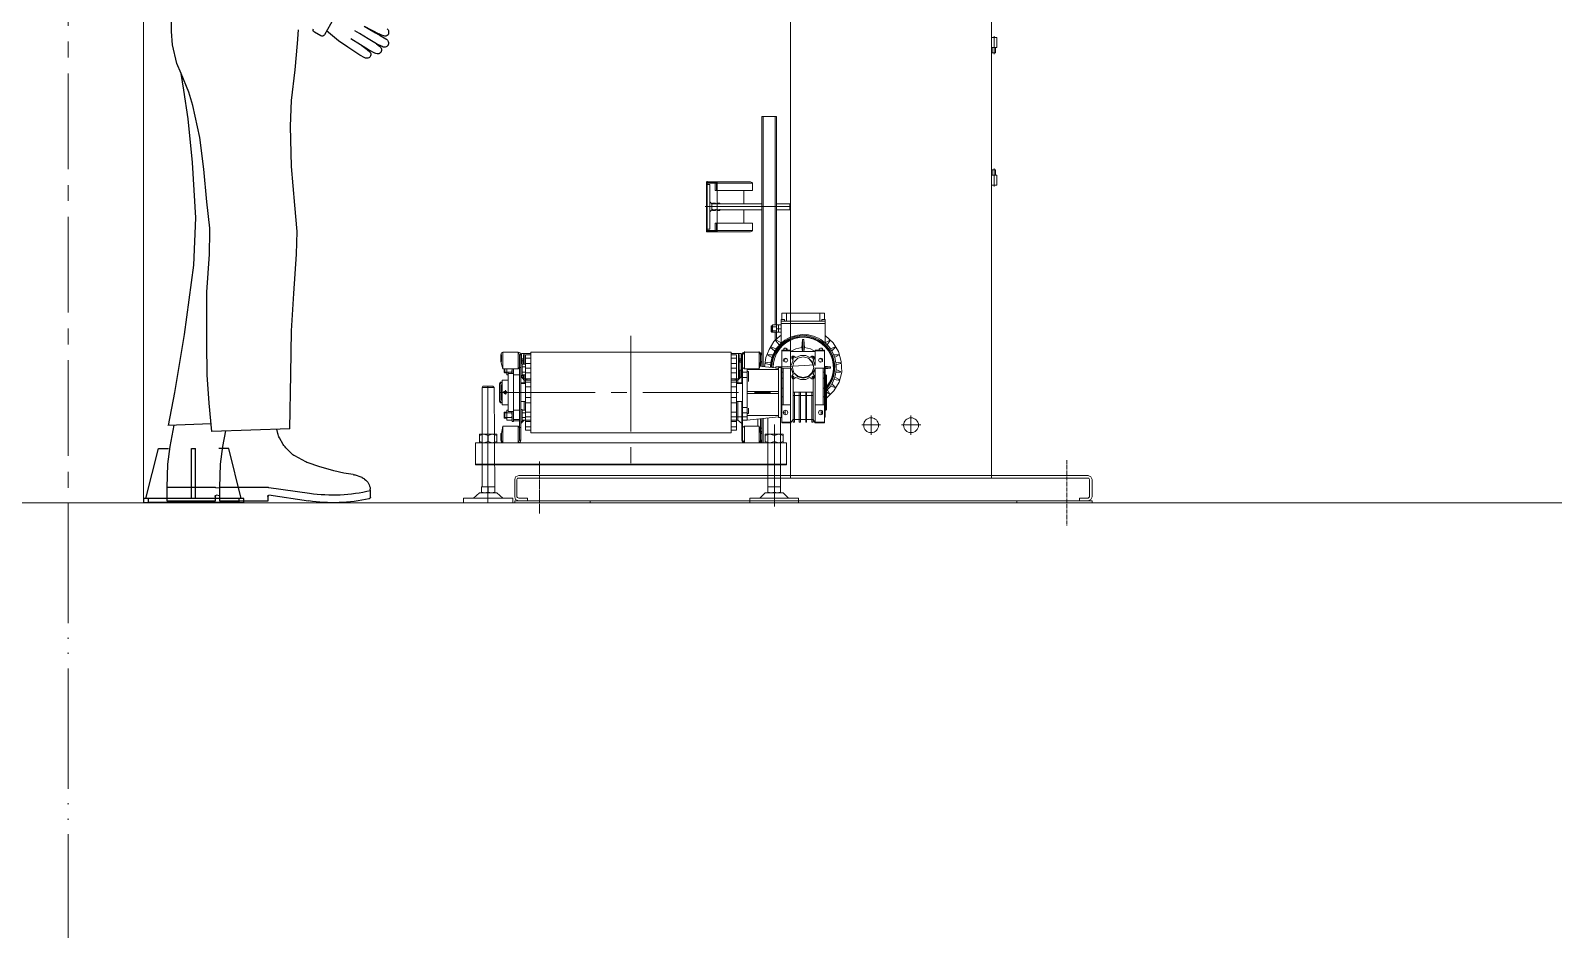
# Model space of a CAD drawing. Header units: millimetres. Extents: x 163705 to 1616509, y 81827 to 302547.
# Drawn here: x 1477111 to 1480145, y 142209 to 144001 of the extents above; entities that cross this region are included whole.
import ezdxf

# ---------------------------------------------------------------- set-up
doc = ezdxf.new("R2010")
doc.units = ezdxf.units.MM
doc.header["$LTSCALE"] = 10
doc.linetypes.add('ACAD_ISO05W100', pattern=[33, 24, -3, 0, -3, 0, -3])
doc.linetypes.add('CENTER2', pattern=[28.575, 19.05, -3.175, 3.175, -3.175])
for name, color, linetype, lineweight in [('1-中心线', 1, 'CENTER2', 0), ('1-双点线', 8, 'ACAD_ISO05W100', 0), ('1-建筑轮廓', 7, 'Continuous', 20), ('1-设备轮廓', 2, 'Continuous', 18), ('1-钢构', 6, 'Continuous', 0)]:
    doc.layers.add(name, color=color, linetype=linetype, lineweight=lineweight)

# ---------------------------------------------------------------- blocks, each defined once
blk = doc.blocks.new('*U269')
for p in [(300, 16000), (0, 0)]:
    blk.add_line(p, (300, 0))
at = {"layer": '1-中心线'}
blk.add_line((150, 16000), (150, 0), dxfattribs=at)
blk = doc.blocks.new('A$C22F163D71')
for p, q in [((647.8, 639.4), (647.8, 636.7)), ((653.3, 590.3), (483.3, 590.3)), ((647.8, 542.5), (647.8, 539.9)), ((519.1, 352.8), (521.8, 352.8)), ((581.5, 250.7), (581.5, 297.1)), ((1011.2, 275.9), (1011.2, 254.7)), ((569.5, 266.6), (569.5, 164.5)), ((1045.7, 258.7), (1045.7, 181.7)), ((1086.2, 232.1), (1086.2, 0)), ((1011.2, 164.5), (1011.2, 184.4)), ((500.5, 159.2), (482, 159.2)), ((515.1, -7.3), (515.1, 156))]:
    blk.add_line(p, q)
for points in [[(82.7, 1630.2), (82.7, 49.1)], [(483.3, 49.1), (483.3, 1630.2)], [(77.4, 894), (77.4, 929.9)], [(81.4, 907.3), (81.4, 896.7), (74.7, 896.7), (74.7, 907.3)], [(540.3, 271.9), (540.3, 769.4), (511.1, 769.4), (511.1, 326.3)], [(513.8, 769.4), (513.8, 354.2)], [(537.7, 769.4), (537.7, 270.6)], [(81.4, 652.6), (81.4, 663.2), (74.7, 663.2), (74.7, 652.6)], [(77.4, 665.9), (77.4, 630.1)], [(647.8, 638), (634.5, 638), (633.2, 636.7), (633.2, 622.1), (558.9, 622.1), (558.9, 636.7), (560.2, 638), (562.9, 639.4), (647.8, 639.4)], [(647.8, 639.4), (649.1, 638), (650.4, 636.7), (558.9, 636.7)], [(629.2, 639.4), (629.2, 638), (630.5, 638), (630.5, 639.4)], [(629.2, 636.7), (630.5, 638)], [(630.5, 622.1), (630.5, 636.7), (631.9, 638), (634.5, 639.4), (634.5, 638)], [(649.1, 636.7), (647.8, 638)], [(649.1, 639.4), (649.1, 640.7)], [(650.4, 539.9), (650.4, 639.4), (649.1, 639.4)], [(649.1, 638), (649.1, 539.9)], [(576.1, 595.6), (576.1, 622.1)], [(649.1, 634.1), (643.8, 634.1), (643.8, 545.2), (649.1, 545.2)], [(483.3, 594.3), (484.6, 595.6), (484.6, 583.6), (483.3, 585)], [(484.6, 595.6), (511.1, 595.6)], [(484.6, 583.6), (511.1, 583.6)], [(540.3, 583.6), (639.8, 583.6), (639.8, 595.6), (540.3, 595.6)], [(576.1, 557.1), (576.1, 583.6)], [(623.9, 595.6), (623.9, 596.9)], [(627.9, 595.6), (627.9, 596.9), (623.9, 596.9)], [(623.9, 582.3), (623.9, 585)], [(627.9, 583.6), (627.9, 582.3), (623.9, 582.3)], [(631.9, 595.6), (631.9, 596.9)], [(631.9, 595.6), (633.2, 596.9)], [(633.2, 582.3), (631.9, 583.6), (631.9, 585)], [(638.5, 595.6), (638.5, 596.9), (633.2, 596.9)], [(633.2, 582.3), (638.5, 582.3), (638.5, 585)], [(639.8, 595.6), (643.8, 599.6)], [(643.8, 590.3), (639.8, 590.3)], [(639.8, 583.6), (643.8, 579.7)], [(634.5, 541.2), (633.2, 542.5), (633.2, 557.1), (558.9, 557.1), (558.9, 542.5), (649.1, 542.5)], [(629.2, 541.2), (630.5, 541.2), (630.5, 557.1)], [(650.4, 539.9), (562.9, 539.9), (560.2, 541.2), (558.9, 542.5)], [(629.2, 542.5), (630.5, 541.2)], [(630.5, 542.5), (631.9, 541.2), (634.5, 539.9), (634.5, 541.2), (647.8, 541.2)], [(649.1, 542.5), (647.8, 541.2)], [(410.3, 314.4), (405, 322.3), (405, 323.7), (414.3, 318.4), (414.3, 364.8), (420.9, 364.8), (420.9, 362.1)], [(500.5, 364.8), (500.5, 378), (415.6, 378), (415.6, 364.8)], [(424.9, 362.1), (424.9, 378)], [(491.3, 378), (491.3, 362.1)], [(505.8, 314.4), (512.5, 322.3), (511.1, 323.7), (501.9, 318.4), (501.9, 364.8), (495.2, 364.8), (495.2, 362.1)], [(501.9, 362.1), (414.3, 362.1)], [(414.3, 356.8), (501.9, 356.8)], [(519.1, 339.6), (519.1, 354.2), (501.9, 354.2)], [(520.4, 352.8), (520.4, 339.6), (501.9, 339.6)], [(501.9, 346.2), (511.1, 346.2)], [(507.2, 339.6), (507.2, 354.2)], [(511.1, 350.2), (519.1, 350.2)], [(519.1, 342.2), (511.1, 342.2)], [(513.8, 339.6), (513.8, 322.3)], [(521.8, 352.8), (521.8, 340.9), (520.4, 339.6)], [(414.3, 332.9), (398.4, 318.4), (387.8, 301.1), (382.5, 281.2), (381.2, 260), (386.5, 240.1), (397.1, 222.8), (411.7, 208.3)], [(403.7, 306.4), (394.4, 310.4), (394.4, 309.1), (401.1, 302.4)], [(482, 273.3), (478, 283.9), (480.6, 287.8), (480.6, 290.5), (479.3, 291.8), (476.7, 291.8), (472.7, 289.2), (463.4, 293.2), (452.8, 293.2), (444.8, 289.2), (440.8, 291.8), (438.2, 291.8), (435.5, 290.5), (435.5, 287.8), (438.2, 283.9), (434.2, 273.3), (434.2, 303.8), (415.6, 303.8)], [(419.6, 306.4), (422.3, 307.7)], [(423.6, 307.7), (420.9, 307.7), (419.6, 306.4), (419.6, 303.8)], [(423.6, 307.7), (426.3, 306.4), (424.9, 303.8)], [(426.3, 303.8), (426.3, 306.4)], [(455.4, 309.1), (456.8, 301.1), (456.8, 325), (455.4, 309.1), (443.5, 306.4), (434.2, 301.1), (483.3, 301.1), (472.7, 306.4), (460.7, 309.1)], [(456.8, 325), (459.4, 325)], [(483.3, 303.8), (500.5, 303.8)], [(492.6, 307.7), (489.9, 306.4), (489.9, 303.8)], [(491.3, 303.8), (491.3, 306.4), (492.6, 307.7), (495.2, 307.7), (496.6, 306.4), (496.6, 303.8)], [(535, 270.6), (532.4, 289.2), (525.7, 305.1), (516.5, 321), (503.2, 332.9)], [(515.1, 302.4), (523.1, 309.1), (521.8, 310.4), (512.5, 306.4)], [(393.1, 274.6), (383.8, 277.2), (383.8, 278.6), (393.1, 279.9)], [(397.1, 294.5), (386.5, 294.5), (395.7, 289.2)], [(434.2, 302.4), (415.6, 302.4)], [(422.3, 287.8), (419.6, 281.2)], [(423.6, 286.5), (423.6, 287.8)], [(423.6, 286.5), (426.3, 286.5)], [(424.9, 279.9), (423.6, 279.9), (423.6, 281.2)], [(447.5, 287.8), (439.5, 279.9), (436.9, 269.3), (439.5, 258.7), (447.5, 250.7), (458.1, 248.1), (468.7, 250.7), (476.7, 258.7), (479.3, 269.3), (476.7, 279.9), (468.7, 287.8), (458.1, 290.5), (447.5, 287.8), (440.8, 279.9), (436.9, 269.3), (440.8, 258.7), (447.5, 252), (458.1, 249.4), (468.7, 252), (476.7, 258.7)], [(479.3, 290.5), (476.7, 290.5), (476.7, 287.8), (479.3, 287.8), (479.3, 290.5)], [(500.5, 302.4), (483.3, 302.4)], [(492.6, 287.8), (492.6, 286.5), (489.9, 286.5)], [(492.6, 281.2), (492.6, 279.9), (491.3, 279.9)], [(496.6, 281.2), (493.9, 287.8)], [(519.1, 294.5), (529.7, 294.5), (520.4, 289.2)], [(523.1, 274.6), (533.7, 277.2), (533.7, 278.6), (523.1, 279.9)], [(529.7, 294.5), (529.7, 295.8)], [(545.6, 301.1), (545.6, 266.6), (543, 281.2), (540.3, 281.2)], [(545.6, 299.8), (543, 298.5), (540.3, 294.5), (543, 294.5)], [(543, 278.6), (540.3, 278.6)], [(545.6, 299.8), (543, 294.5), (543, 271.9)], [(580.1, 201.6), (580.1, 124.7), (578.8, 124.7), (578.8, 294.5), (574.8, 299.8), (545.6, 299.8)], [(574.8, 266.6), (574.8, 301.1)], [(580.1, 294.5), (578.8, 298.5), (574.8, 299.8)], [(580.1, 237.4), (580.1, 294.5), (578.8, 294.5), (577.5, 297.1)], [(581.5, 279.9), (580.1, 278.6)], [(601.3, 297.1), (581.5, 297.1)], [(581.5, 286.5), (585.4, 286.5)], [(581.5, 283.9), (585.4, 283.9)], [(585.4, 279.9), (581.5, 279.9)], [(584.1, 279.9), (584.1, 283.9)], [(601.3, 294.5), (590.7, 294.5)], [(601.3, 287.8), (590.7, 287.8)], [(601.3, 277.2), (590.7, 277.2)], [(1019.2, 297.1), (1000.6, 297.1)], [(1011.2, 294.5), (1000.6, 294.5)], [(1011.2, 287.8), (1000.6, 287.8)], [(1011.2, 277.2), (1000.6, 277.2)], [(1017.9, 275.9), (1011.2, 275.9)], [(1015.2, 275.9), (1015.2, 294.5), (1013.9, 297.1), (1013.9, 275.9)], [(1015.2, 286.5), (1019.2, 286.5)], [(1015.2, 283.9), (1019.2, 283.9)], [(1015.2, 279.9), (1019.2, 279.9)], [(1016.5, 283.9), (1016.5, 279.9)], [(1020.5, 277.2), (1017.9, 277.2), (1017.9, 253.4), (1020.5, 253.4)], [(1019.2, 277.2), (1019.2, 297.1)], [(1025.8, 299.8), (1021.8, 298.5), (1020.5, 294.5)], [(1020.5, 269.3), (1023.2, 269.3), (1025.8, 266.6), (1025.8, 299.8)], [(1020.5, 124.7), (1020.5, 294.5), (1023.2, 294.5), (1023.2, 124.7), (1024.5, 122)], [(1025.8, 299.8), (1023.2, 294.5)], [(1056.3, 299.8), (1025.8, 299.8)], [(1056.3, 299.8), (1059, 298.5), (1060.3, 294.5)], [(1060.3, 281.2), (1056.3, 266.6), (1056.3, 299.8)], [(393.1, 265.3), (383.8, 261.3), (383.8, 260), (393.1, 260)], [(397.1, 245.4), (387.8, 244.1), (386.5, 245.4), (395.7, 250.7)], [(403.7, 270.6), (415.6, 271.9)], [(414.3, 266.6), (403.7, 267.9), (403.7, 270.6), (415.6, 270.6)], [(403.7, 267.9), (414.3, 267.9), (415.6, 269.3), (414.3, 269.3), (414.3, 171.1), (415.6, 169.8)], [(414.3, 254.7), (413, 254.7)], [(414.3, 260), (418.3, 260)], [(418.3, 248.1), (414.3, 248.1)], [(415.6, 267.9), (434.2, 267.9), (434.2, 159.2)], [(418.3, 267.9), (418.3, 195)], [(500.5, 267.9), (482, 267.9), (478, 256), (480.6, 252), (480.6, 249.4), (479.3, 246.7), (476.7, 246.7), (472.7, 249.4), (463.4, 245.4), (452.8, 245.4), (444.8, 249.4), (440.8, 246.7), (438.2, 246.7), (435.5, 249.4), (435.5, 252), (438.2, 256), (434.2, 267.9)], [(438.2, 267.9), (436.9, 267.9)], [(438.2, 262.6), (438.2, 261.3)], [(440.8, 220.2), (440.8, 160.5), (438.2, 160.5), (438.2, 246.7)], [(478, 246.7), (478, 160.5), (475.3, 160.5), (475.3, 220.2)], [(478, 261.3), (478, 262.6)], [(479.3, 267.9), (479.3, 269.3)], [(497.9, 267.9), (497.9, 195)], [(497.9, 260), (501.9, 260)], [(501.9, 248.1), (497.9, 248.1)], [(500.5, 271.9), (512.5, 270.6), (512.5, 267.9)], [(507.2, 269.3), (500.5, 269.3), (501.9, 267.9)], [(507.2, 269.3), (507.2, 169.8), (501.9, 169.8), (501.9, 269.3)], [(511.1, 267.9), (507.2, 267.9), (545.6, 271.9)], [(569.5, 265.3), (507.2, 265.3)], [(580.1, 269.3), (578.8, 269.3), (574.8, 266.6), (545.6, 266.6)], [(569.5, 261.3), (566.9, 261.3), (566.9, 241.4)], [(578.8, 260), (569.5, 260)], [(569.5, 249.4), (578.8, 249.4)], [(576.1, 267.9), (578.8, 267.9)], [(580.1, 264), (585.4, 264)], [(580.1, 258.7), (581.5, 258.7)], [(580.1, 252), (588.1, 244.1), (601.3, 244.1)], [(584.1, 248.1), (584.1, 264)], [(584.1, 258.7), (585.4, 258.7)], [(586.8, 246.7), (601.3, 246.7)], [(588.1, 244.1), (588.1, 237.4)], [(601.3, 267.9), (590.7, 267.9)], [(601.3, 258.7), (590.7, 258.7)], [(593.4, 246.7), (593.4, 244.1)], [(1011.2, 267.9), (1000.6, 267.9)], [(1000.6, 258.7), (1011.2, 258.7)], [(1000.6, 246.7), (1013.9, 246.7), (1013.9, 254.7)], [(1020.5, 252), (1013.9, 244.1), (1000.6, 244.1)], [(1008.6, 244.1), (1008.6, 246.7)], [(1017.9, 270.6), (1011.2, 270.6)], [(1017.9, 260), (1011.2, 260)], [(1011.2, 254.7), (1017.9, 254.7)], [(1015.2, 254.7), (1015.2, 248.1), (1013.9, 246.7)], [(1013.9, 237.4), (1013.9, 244.1)], [(1016.5, 254.7), (1016.5, 248.1)], [(1019.2, 253.4), (1019.2, 250.7)], [(1035.1, 254.7), (1023.2, 254.7)], [(1056.3, 266.6), (1025.8, 266.6)], [(1035.1, 266.6), (1035.1, 161.8), (1037.8, 161.8), (1037.8, 181.7), (1039.1, 179.1), (1037.8, 173.8), (1039.1, 169.8), (1052.4, 169.8)], [(1035.1, 257.3), (1045.7, 257.3)], [(1039.1, 260), (1037.8, 257.3), (1037.8, 266.6)], [(1037.8, 265.3), (1039.1, 260), (1052.4, 260)], [(1045.7, 254.7), (1048.4, 254.7), (1048.4, 266.6)], [(1045.7, 244.1), (1057.7, 244.1), (1057.7, 195), (1045.7, 195)], [(1053.7, 266.6), (1053.7, 260), (1052.4, 258.7), (1048.4, 258.7)], [(1052.4, 266.6), (1052.4, 258.7)], [(401.1, 237.4), (394.4, 229.5), (403.7, 232.1)], [(394.4, 229.5), (394.4, 230.8)], [(410.3, 225.5), (405, 216.2), (411.7, 220.2)], [(405, 216.2), (405, 217.5)], [(414.3, 228.2), (418.3, 228.2)], [(452.8, 220.2), (452.8, 160.5), (451.5, 160.5), (451.5, 220.2)], [(466, 220.2), (466, 160.5), (463.4, 160.5), (463.4, 220.2)], [(497.9, 228.2), (501.9, 228.2)], [(507.2, 221.5), (569.5, 221.5)], [(569.5, 217.5), (507.2, 217.5)], [(580.1, 240.1), (578.8, 240.1)], [(578.8, 237.4), (590.7, 237.4)], [(590.7, 238.8), (580.1, 238.8)], [(601.3, 240.1), (590.7, 240.1)], [(601.3, 230.8), (590.7, 230.8)], [(1011.2, 240.1), (1000.6, 240.1)], [(1011.2, 230.8), (1000.6, 230.8)], [(1020.5, 238.8), (1011.2, 238.8)], [(1011.2, 237.4), (1020.5, 237.4)], [(1049.7, 220.2), (1051, 221.5), (1053.7, 220.2)], [(1053.7, 220.2), (1052.4, 220.2), (1051, 221.5), (1051, 220.2), (1049.7, 220.2), (1051, 218.9)], [(1053.7, 221.5), (1049.7, 221.5), (1049.7, 217.5), (1053.7, 217.5), (1053.7, 221.5)], [(1053.7, 218.9), (1051, 217.5), (1049.7, 218.9)], [(1051, 222.8), (1051, 224.2)], [(1051, 217.5), (1052.4, 218.9), (1053.7, 220.2)], [(1051, 216.2), (1051, 218.9)], [(1063, 237.4), (1061.6, 240.1), (1057.7, 240.1)], [(1057.7, 199), (1061.6, 199), (1063, 201.6), (1063, 237.4)], [(1057.7, 204.3), (1059, 204.3), (1059, 234.8), (1057.7, 234.8)], [(1063, 234.8), (1059, 240.1)], [(1059, 204.3), (1060.3, 205.6), (1060.3, 233.5), (1059, 234.8)], [(414.3, 184.4), (413, 184.4)], [(418.3, 210.9), (414.3, 210.9)], [(414.3, 192.3), (415.6, 191)], [(415.6, 195), (434.2, 195)], [(422.3, 175.1), (422.3, 184.4)], [(483.3, 195), (500.5, 195)], [(493.9, 184.4), (493.9, 175.1)], [(501.9, 210.9), (497.9, 210.9)], [(500.5, 191), (501.9, 192.3)], [(566.9, 188.4), (566.9, 177.7), (569.5, 177.7)], [(578.8, 189.7), (569.5, 189.7)], [(578.8, 201.6), (590.7, 201.6)], [(580.1, 199), (578.8, 199)], [(588.1, 201.6), (588.1, 164.5)], [(601.3, 209.6), (590.7, 209.6)], [(601.3, 199), (590.7, 199)], [(1011.2, 209.6), (1000.6, 209.6)], [(1011.2, 199), (1000.6, 199)], [(1011.2, 201.6), (1020.5, 201.6)], [(1017.9, 184.4), (1011.2, 184.4)], [(1013.9, 184.4), (1013.9, 201.6)], [(1020.5, 185.7), (1017.9, 185.7), (1017.9, 161.8), (1020.5, 161.8)], [(1023.2, 184.4), (1035.1, 184.4)], [(1048.4, 184.4), (1045.7, 184.4)], [(1048.4, 184.4), (1048.4, 164.5)], [(1059, 199), (1063, 204.3)], [(261.8, 155.2), (223.3, 155.2)], [(243.2, 135.3), (243.2, 173.8)], [(304.2, 155.2), (341.4, 155.2)], [(322.8, 135.3), (322.8, 173.8)], [(415.6, 179.1), (414.3, 179.1)], [(415.6, 159.2), (434.2, 159.2), (438.2, 165.8), (440.8, 165.8)], [(434.2, 160.5), (415.6, 160.5)], [(422.3, 179.1), (419.6, 179.1)], [(452.8, 165.8), (451.5, 165.8)], [(463.4, 165.8), (466, 165.8)], [(475.3, 165.8), (478, 165.8), (483.3, 159.2)], [(483.3, 160.5), (500.5, 160.5)], [(497.9, 179.1), (493.9, 179.1)], [(501.9, 179.1), (500.5, 179.1)], [(501.9, 171.1), (500.5, 169.8)], [(507.2, 173.8), (569.5, 173.8)], [(507.2, 171.1), (569.5, 164.5), (578.8, 164.5)], [(537.7, 167.9), (537.7, 119.4)], [(540.3, 167.1), (540.3, 119.4)], [(540.3, 138), (543, 138), (545.6, 152.5), (545.6, 119.4), (543, 124.7), (540.3, 124.7), (543, 120.7), (545.6, 119.4)], [(543, 167.1), (543, 124.7)], [(545.6, 152.5), (574.8, 152.5), (574.8, 119.4), (578.8, 124.7), (577.5, 122)], [(548.3, 166.7), (548.3, 152.5)], [(569.5, 179.1), (578.8, 179.1)], [(578.8, 171.1), (569.5, 171.1)], [(580.1, 149.9), (578.8, 149.9), (574.8, 152.5)], [(601.3, 171.1), (580.1, 171.1)], [(601.3, 164.5), (588.1, 164.5), (580.1, 157.9)], [(601.3, 180.4), (590.7, 180.4)], [(601.3, 161.8), (590.7, 161.8)], [(1011.2, 180.4), (1000.6, 180.4)], [(1011.2, 171.1), (1000.6, 171.1)], [(1017.9, 164.5), (1000.6, 164.5)], [(1011.2, 161.8), (1000.6, 161.8)], [(1017.9, 179.1), (1011.2, 179.1)], [(1017.9, 169.8), (1011.2, 169.8)], [(1020.5, 157.9), (1013.9, 164.5)], [(1025.8, 119.4), (1021.8, 120.7), (1020.5, 124.7), (1023.2, 124.7), (1025.8, 119.4), (1025.8, 152.5), (1023.2, 149.9), (1020.5, 149.9)], [(1035.1, 165.8), (1023.2, 165.8)], [(1023.2, 163.2), (1035.1, 163.2)], [(1056.3, 152.5), (1025.8, 152.5)], [(1045.7, 181.7), (1035.1, 181.7)], [(1039.1, 164.5), (1037.8, 167.1), (1039.1, 169.8)], [(1037.8, 165.8), (1039.1, 164.5), (1048.4, 164.5)], [(1052.4, 179.1), (1039.1, 179.1)], [(1048.4, 180.4), (1053.7, 180.4), (1053.7, 168.5), (1048.4, 168.5)], [(1052.4, 180.4), (1052.4, 168.5)], [(1059, 138), (1056.3, 152.5), (1056.3, 119.4), (1059, 124.7), (1057.7, 122)], [(497.9, 122), (507.2, 119.4), (515.1, 122), (515.1, 134), (507.2, 136.6), (497.9, 134)], [(533.7, 134), (524.4, 136.6), (515.1, 134)], [(533.7, 122), (524.4, 119.4), (515.1, 122)], [(543, 148.6), (540.3, 148.6)], [(543, 141.9), (540.3, 141.9)], [(540.3, 140.6), (543, 140.6)], [(574.8, 119.4), (578.8, 120.7), (580.1, 124.7)], [(601.3, 151.2), (590.7, 151.2)], [(601.3, 144.6), (590.7, 144.6)], [(1011.2, 151.2), (1000.6, 151.2)], [(1011.2, 144.6), (1000.6, 144.6)], [(1056.3, 119.4), (1059, 120.7), (1060.3, 124.7)], [(1068.3, 136.6), (1102.8, 136.6), (1102.8, 119.4), (1069.6, 119.4), (1068.3, 119.4), (1068.3, 136.6)], [(1068.3, 122), (1077.6, 119.4), (1085.5, 122), (1085.5, 134), (1077.6, 136.6), (1068.3, 134)], [(1102.8, 134), (1094.8, 136.6), (1085.5, 134)], [(1102.8, 122), (1094.8, 119.4), (1085.5, 122)], [(491.3, 76.9), (1110.7, 76.9)], [(1024.5, 4), (1031.1, 6.6), (1032.5, 11.9), (1032.5, 46.4), (1031.1, 51.7), (1024.5, 54.4), (-109.6, 54.4), (-114.9, 51.7), (-117.6, 46.4), (-117.6, 11.9), (-114.9, 6.6), (-109.6, 4)], [(-92.4, 4), (-92.4, 9.3), (-109.6, 9.3), (-112.3, 11.9), (-112.3, 46.4), (-111, 49.1), (1027.1, 49.1), (1028.5, 46.4), (1028.5, 11.9), (1027.1, 10.6), (1024.5, 9.3), (1007.3, 9.3), (1007.3, 4)], [(503.2, 19.9), (503.2, 21.2), (509.8, 19.9), (515.1, 21.2), (515.1, 31.8)], [(503.2, 31.8), (528.4, 31.8), (528.4, 19.9)], [(1072.2, 31.8), (1098.8, 31.8), (1098.8, 19.9)], [(1072.2, 21.2), (1078.9, 19.9), (1085.5, 21.2), (1085.5, 31.8)], [(-117.6, 4), (-117.6, 0), (32.3, 0), (32.3, 4)], [(1032.5, 4), (-117.6, 4)], [(544.3, 9.3), (533.7, 19.9), (497.9, 19.9), (487.3, 9.3)], [(528.4, 21.2), (521.8, 19.9), (515.1, 21.2)], [(882.6, 4), (882.6, 0), (1032.5, 0), (1032.5, 4)], [(1056.3, 9.3), (1068.3, 19.9), (1102.8, 19.9), (1114.7, 9.3)], [(1098.8, 21.2), (1092.1, 19.9), (1085.5, 21.2)]]:
    blk.add_lwpolyline(points)
for points in [[(82.7, 927.2), (82.7, 907.3), (72.1, 907.3), (72.1, 927.2)], [(82.7, 632.7), (82.7, 652.6), (72.1, 652.6), (72.1, 632.7)], [(459.4, 301.1), (459.4, 325), (460.7, 309.1)], [(427.6, 283.9), (426.3, 286.5), (423.6, 287.8), (419.6, 286.5), (419.6, 281.2), (423.6, 279.9), (426.3, 281.2)], [(440.8, 289.2), (439.5, 290.5), (438.2, 290.5), (436.9, 289.2), (438.2, 287.8), (439.5, 287.8)], [(497.9, 283.9), (496.6, 286.5), (492.6, 287.8), (489.9, 286.5), (488.6, 283.9), (489.9, 281.2), (492.6, 279.9), (496.6, 281.2)], [(586.8, 297.1), (585.4, 294.5), (585.4, 248.1), (586.8, 246.7)], [(1000.6, 299.8), (1000.6, 139.3), (601.3, 139.3), (601.3, 299.8)], [(1060.3, 281.2), (1059, 281.2), (1059, 294.5), (1060.3, 294.5)], [(413, 254.7), (413, 184.4), (411.7, 185.7), (411.7, 253.4)], [(440.8, 250.7), (439.5, 250.7), (438.2, 252), (438.2, 250.7), (436.9, 250.7), (438.2, 249.4), (438.2, 248.1), (439.5, 249.4)], [(479.3, 250.7), (478, 252), (476.7, 250.7), (476.7, 249.4), (478, 248.1), (479.3, 249.4)], [(1051, 222.8), (1049.7, 221.5), (1048.4, 220.2), (1049.7, 217.5), (1051, 216.2), (1053.7, 217.5), (1055, 220.2), (1053.7, 221.5)], [(1073.6, 229.5), (1097.5, 229.5), (1096.1, 232.1), (1076.2, 232.1)], [(427.6, 179.1), (426.3, 183.1), (423.6, 184.4), (419.6, 183.1), (419.6, 176.4), (423.6, 175.1), (426.3, 176.4)], [(497.9, 179.1), (496.6, 183.1), (492.6, 184.4), (489.9, 183.1), (488.6, 179.1), (489.9, 176.4), (492.6, 175.1), (496.6, 176.4)], [(533.7, 136.6), (497.9, 136.6), (497.9, 119.4), (533.7, 119.4)], [(1060.3, 124.7), (1059, 124.7), (1059, 138), (1060.3, 138)], [(1110.7, 75.6), (1110.7, 119.4), (491.3, 119.4), (491.3, 75.6)], [(564.2, 9.3), (467.4, 9.3), (467.4, 0), (564.2, 0)], [(1134.6, 9.3), (1036.4, 9.3), (1036.4, 0), (1134.6, 0)]]:
    blk.add_lwpolyline(points, close=True)
at = {"ltscale": 0.018333}
blk.add_lwpolyline([(629.2, 539.9), (629.2, 636.7)], dxfattribs=at)
at = {"ltscale": 0.136667}
blk.add_lwpolyline([(483.3, 159.2), (483.3, 594.3)], dxfattribs=at)
at = {"ltscale": 0.045}
for points in [[(415.6, 159.2), (415.6, 303.8)], [(500.5, 303.8), (500.5, 159.2)]]:
    blk.add_lwpolyline(points, dxfattribs=at)
at = {"ltscale": 0.015}
blk.add_lwpolyline([(500.5, 270.6), (434.2, 274.6)], dxfattribs=at)
at = {"ltscale": 0.021667}
for points in [[(590.7, 144.6), (590.7, 294.5)], [(1011.2, 144.6), (1011.2, 294.5)]]:
    blk.add_lwpolyline(points, dxfattribs=at)
at = {"ltscale": 0.003333}
for points in [[(438.2, 220.2), (478, 220.2)], [(438.2, 213.6), (478, 213.6)]]:
    blk.add_lwpolyline(points, dxfattribs=at)
at = {"ltscale": 0.103333}
for points in [[(1072.2, 19.9), (1073.6, 229.5)], [(1097.5, 31.8), (1097.5, 229.5)]]:
    blk.add_lwpolyline(points, dxfattribs=at)
at = {"ltscale": 0.013333}
blk.add_lwpolyline([(440.8, 165.8), (475.3, 165.8)], dxfattribs=at)
at = {"ltscale": 0.07}
blk.add_lwpolyline([(503.2, 19.9), (503.2, 169.8)], dxfattribs=at)
at = {"ltscale": 0.055}
blk.add_lwpolyline([(528.4, 31.8), (528.4, 168.9)], dxfattribs=at)
for centre in [(243, 154.5), (322.6, 154.5)]:
    blk.add_circle(centre, 14.8)
for centre, radius, start, end in [((457.6, 269.5), 65.5, 359.7656, 225.4742), ((458.4, 269.6), 63.4, 359.6884, 222.4791), ((458.4, 269), 62.1, 0.2249, 221.1931), ((457.7, 269.5), 60.1, 359.7779, 220.0733)]:
    blk.add_arc(centre, radius, start, end)
at = {"layer": '1-中心线'}
for p, q in [((801, 332.7), (801, 62.6)), ((1063, 219.5), (493.5, 219.5))]:
    blk.add_line(p, q, dxfattribs=at)
at = {"layer": '1-中心线', "ltscale": 0.038333}
blk.add_lwpolyline([(-67.2, 84.9), (-67.2, -45.1)], dxfattribs=at)
at = {"layer": '1-中心线', "ltscale": 0.025}
blk.add_lwpolyline([(983.4, 82.2), (983.4, -21.2)], dxfattribs=at)
blk = doc.blocks.new('操作人员')
for p, q in [((-243.5, 358.2), (-199.4, 279.8)), ((105.5, 286.7), (105.2, 313.6)), ((-301.3, 283.8), (-310.3, 278.8)), ((-278.3, 296.8), (-309.1, 281.1)), ((-278.3, 296.8), (-301.3, 283.8)), ((-286.5, 272.1), (-269.4, 282.3)), ((-269.4, 282.3), (-260.2, 287.8)), ((-227.6, 267.7), (-203.7, 287.5)), ((-192.5, 277.9), (-179.5, 285.2)), ((-145.9, 262.4), (-147.7, 289.5)), ((103, 260.2), (105.5, 286.7)), ((-314.4, 256.3), (-303.1, 262.1)), ((-303.1, 262.1), (-309.1, 257.1)), ((-303.1, 262.1), (-286.5, 272.1)), ((-299.9, 243.3), (-287.1, 250.1)), ((-291.3, 244), (-291.7, 242.4)), ((-284.9, 250.3), (-289.9, 246.1)), ((-287.1, 250.1), (-271.1, 260.1)), ((-273.9, 258.3), (-284.9, 250.3)), ((-271.1, 260.1), (-252.1, 272.1)), ((-269.9, 239.3), (-257.9, 247.3)), ((-257.9, 247.3), (-245.9, 255.3)), ((-245.9, 255.3), (-227.6, 267.7)), ((-141.3, 210), (-145.9, 262.4)), ((94.6, 222.9), (103, 260.2)), ((-306.9, 242.1), (-304.6, 242.1)), ((-291.7, 240.2), (-291.2, 237.8)), ((-289.9, 235.2), (-289.4, 234.8)), ((-285.9, 233.3), (-282.2, 233.3)), ((-279.8, 233.9), (-269.9, 239.3)), ((86.1, 202.5), (94.6, 222.9)), ((-134.1, 148.7), (-141.3, 210)), ((70.8, 165.7), (86.1, 202.5)), ((80.6, 169.4), (86.1, 202.5)), ((62.6, 139.1), (70.8, 165.7)), ((72.1, 112.2), (80.6, 169.4)), ((-132.1, 97.7), (-134.1, 148.7)), ((48.6, 74.9), (62.6, 139.1)), ((-133.7, 17.2), (-132.1, 97.7)), ((63.1, 25.2), (72.1, 112.2)), ((40.7, 11.8), (48.6, 74.9)), ((-140.3, -59.3), (-133.7, 17.2)), ((34.7, -53.2), (40.7, 11.8)), ((57, -84.7), (63.1, 25.2)), ((-144.9, -112.2), (-140.3, -59.3)), ((28.7, -105.2), (34.7, -53.2)), ((60.8, -179.4), (57, -84.7)), ((-143.8, -157.3), (-144.9, -112.2)), ((28.7, -112.2), (28.7, -105.2)), ((29.8, -157.3), (28.7, -112.2)), ((-138.5, -235.7), (-143.8, -157.3)), ((34.9, -232.7), (29.8, -157.3)), ((79.4, -317.4), (60.8, -179.4)), ((-133.6, -309.7), (-138.5, -235.7)), ((34.9, -253.5), (34.9, -232.7)), ((34.9, -334.3), (34.9, -253.5)), ((-132.3, -396.3), (-133.6, -309.7)), ((98.4, -433.1), (79.4, -317.4)), ((34.1, -398), (34.9, -334.3)), ((-130.8, -505), (-132.3, -396.3)), ((30, -454.4), (34.1, -398)), ((24.8, -510.6), (30, -454.4)), ((111.2, -498.7), (98.4, -433.1)), ((-130.8, -505), (24.8, -510.6)), ((-106.6, -514.5), (-104.8, -505.9)), ((2.8, -540.5), (-3.2, -509.6)), ((26.2, -495.6), (112.3, -498.7)), ((107.8, -540.5), (99.6, -498.3)), ((-133.4, -554), (-122.4, -543)), ((-117.5, -536.6), (-109.9, -523.2)), ((7.8, -575.5), (2.8, -540.5)), ((112.8, -575.5), (107.8, -540.5)), ((-188.5, -580.1), (-166.9, -572.9)), ((-162.3, -570.9), (-140.4, -559.2)), ((8.8, -622.5), (7.8, -575.5)), ((113.8, -622.5), (112.8, -575.5)), ((-279.6, -605.3), (-278.9, -604.8)), ((-274.5, -602.4), (-259.2, -597.2)), ((-256.6, -596.5), (-237.9, -593.7)), ((-237.9, -593.7), (-218.5, -589.1)), ((-218.5, -589.1), (-188.5, -580.1)), ((-291.2, -628.7), (-290.8, -625.3)), ((-291.2, -641.7), (-291.2, -628.7)), ((-169.9, -634.2), (-88.4, -622.6)), ((-87.7, -622.5), (8.8, -622.5)), ((8.8, -649.5), (8.8, -622.5)), ((8.8, -623.7), (16.6, -622.6)), ((17.3, -622.5), (113.8, -622.5)), ((113.8, -649.5), (113.8, -622.5)), ((-167.8, -649.1), (-88.8, -637.8)), ((-86.5, -639.8), (-86.5, -649.5)), ((-86.5, -649.5), (8.8, -649.5)), ((8.8, -638.8), (16.2, -637.8)), ((18.5, -639.8), (18.5, -649.5)), ((18.5, -649.5), (113.8, -649.5))]:
    blk.add_line(p, q)
at = {"lineweight": 25}
for p, q in [((-327.2, 286.8), (-327.3, 286.8)), ((-327.3, 282.8), (-327.1, 282)), ((-324.7, 278.7), (-323.4, 277.9)), ((-310.3, 278.8), (-321.9, 272)), ((-319.6, 277.3), (-317.9, 277.7)), ((-317.4, 277.9), (-310.2, 280.6)), ((-326.9, 261.9), (-326.8, 260.9)), ((-325.3, 258), (-324, 256.7)), ((-322.7, 271.5), (-323.5, 270.7)), ((-320.5, 255.2), (-318.9, 255.2)), ((-313.1, 251), (-313.1, 249.6)), ((-313, 248.6), (-312.6, 246.5)), ((-309.1, 257.1), (-311.6, 254.6)), ((-309.9, 243), (-309.1, 242.6)), ((-33.8, -644.3), (-8.8, -544.3)), ((-8.8, -544.3), (11.2, -544.3)), ((65.2, -544.3), (57.2, -544.3)), ((57.2, -644.3), (57.2, -544.3)), ((65.2, -644.3), (65.2, -544.3)), ((131.2, -544.3), (111.2, -544.3)), ((156.2, -644.3), (131.2, -544.3)), ((-38.8, -652.3), (-38.8, -644.3)), ((-38.8, -644.3), (-28.8, -644.3)), ((-28.8, -652.3), (-38.8, -652.3)), ((-28.8, -644.3), (-28.8, -652.3)), ((-28.8, -644.3), (151.2, -644.3)), ((-28.8, -652.3), (151.2, -652.3)), ((151.2, -652.3), (151.2, -644.3)), ((151.2, -644.3), (161.2, -644.3)), ((161.2, -652.3), (151.2, -652.3)), ((161.2, -644.3), (161.2, -652.3))]:
    blk.add_line(p, q, dxfattribs=at)
for centre, radius, start, end in [((-317.4, 284.8), 10, 168.6901, 191.3099), ((-317.4, 284.9), 10, 135, 168.6901), ((-322.2, 283), 5, 191.3099, 239.0362), ((-320.8, 282.2), 5, 239.0362, 284.0362), ((-319.1, 282.6), 5, 284.0362, 290.556), ((-313.7, 290), 10, 290.556, 297.0088), ((-317, 263.2), 10, 130.9985, 187.125), ((-321.8, 261.6), 5, 187.125, 225), ((-320.5, 260.2), 5, 225, 270), ((-319.4, 267.7), 5, 120.2564, 130.9985), ((-318.9, 265.2), 10, 270, 296.9741), ((-308.1, 251), 5, 135, 180), ((-308.1, 249.6), 5, 180, 191.3099), ((-307.7, 247.5), 5, 191.3099, 243.4349)]:
    blk.add_arc(centre, radius, start, end, dxfattribs=at)
for centre, radius, start, end in [((-195, 282.2), 5, 209.3504, 299.3504), ((-181.9, 289.6), 5, 299.3504, 29.3504), ((-304.6, 252.1), 10, 270, 298.0725), ((-287.4, 243.1), 4, 129.8056, 165.9638), ((-306.9, 247.1), 5, 243.4349, 270), ((-286.8, 241.2), 5, 165.9638, 191.3099), ((-286.3, 238.8), 5, 191.3099, 225), ((-285.9, 238.3), 5, 225, 270), ((-282.2, 238.3), 5, 270, 298.6105), ((-135.9, -508.4), 30, 330.2551, 348.2503), ((-143.6, -521.7), 30, 315, 330.2551), ((-176.4, -544.5), 30, 288.4349, 298.1786), ((-154.6, -532.8), 30, 298.1786, 315), ((-261, -628.9), 30, 128.2787, 173.1429), ((-269.7, -616.6), 15, 108.9221, 128.2787), ((-254.3, -611.4), 15, 98.5308, 108.9221), ((-216, -312.7), 324.8, 256.6072, 278.1454), ((-87.7, -627.5), 5, 90, 98.1454), ((17.3, -627.5), 5, 90, 98.1454), ((-288.2, -641.7), 3, 180, 257.6159), ((-216, -312.7), 339.8, 257.6159, 278.1454), ((-88.5, -639.8), 2, 0, 98.1454), ((16.5, -639.8), 2, 0, 98.1454)]:
    blk.add_arc(centre, radius, start, end)

msp = doc.modelspace()

# ---------------------------------------------------------------- linework, layer by layer
at = {"layer": '1-双点线'}
msp.add_line((1477185.648, 143059.632), (1477185.648, 135335.06), dxfattribs=at)
at = {"layer": '1-建筑轮廓'}
msp.add_line((1430750.296, 143059.632), (1515696.37, 143059.632), dxfattribs=at)

# ---------------------------------------------------------------- block references
at = {"xscale": -1}
msp.add_blockref('操作人员', (1477496.869, 143712.158, -618.537), dxfattribs=at)
at = {"layer": '1-设备轮廓', "xscale": -1}
msp.add_blockref('A$C22F163D71', (1479108.089, 143059.632), dxfattribs=at)
at = {"layer": '1-钢构'}
msp.add_blockref('*U269', (1477035.648, 143059.632), dxfattribs=at)

doc.saveas('drawing.dxf')
